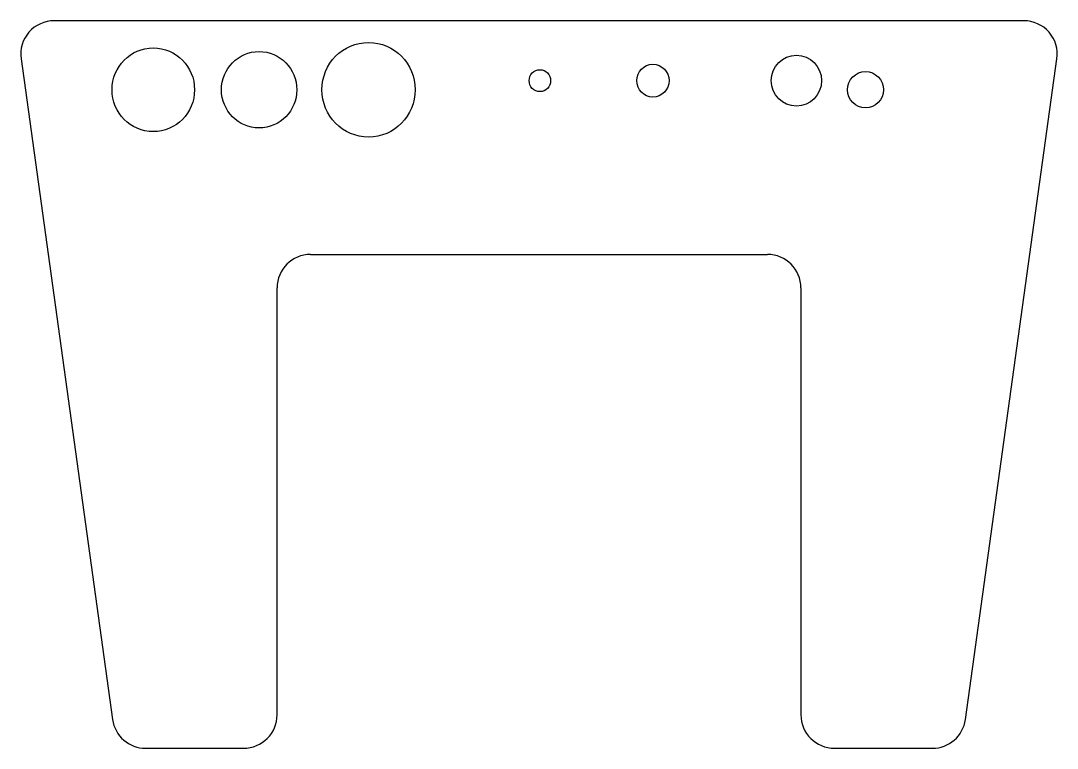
# Model space of a CAD drawing. Header units: millimetres. Extents: x 16 to 594, y 6 to 412.
import ezdxf

# ---------------------------------------------------------------- set-up
doc = ezdxf.new("R2010")
doc.units = ezdxf.units.MM

msp = doc.modelspace()

# ---------------------------------------------------------------- linework, layer by layer
for p, q in [((574.99, 411.52), (34.61, 411.52)), ((16.09, 390.25), (67.09, 21.79)), ((542.51, 21.79), (593.51, 390.25)), ((177.5, 281.14), (432.1, 281.14)), ((158.8, 24.36), (158.8, 262.44)), ((450.8, 262.44), (450.8, 24.36)), ((85.61, 5.66), (140.1, 5.66)), ((469.5, 5.66), (523.99, 5.66))]:
    msp.add_line(p, q)
for centre, start, end in [((34.61, 392.82), 90, 187.88), ((574.99, 392.82), -7.88, 90), ((177.5, 262.44), 90, 180), ((432.1, 262.44), 0, 90), ((140.1, 24.36), -90, 0), ((469.5, 24.36), 180, 270), ((85.61, 24.36), 187.88, 270), ((523.99, 24.36), -90, -7.88)]:
    msp.add_arc(centre, 18.7, start, end)
for centre, major_axis in [((209.8, 373), (0, -26.4)), ((89.8, 373), (0, -23.35)), ((148.8, 373), (0, -21.32)), ((368.3, 378.08), (0, -9.14)), ((448.3, 378.08), (0, -14.22)), ((305.3, 378.08), (0, -6.09)), ((486.8, 373), (0, -10.15))]:
    msp.add_ellipse(centre, major_axis=major_axis, ratio=0.984808)

doc.saveas('drawing.dxf')
